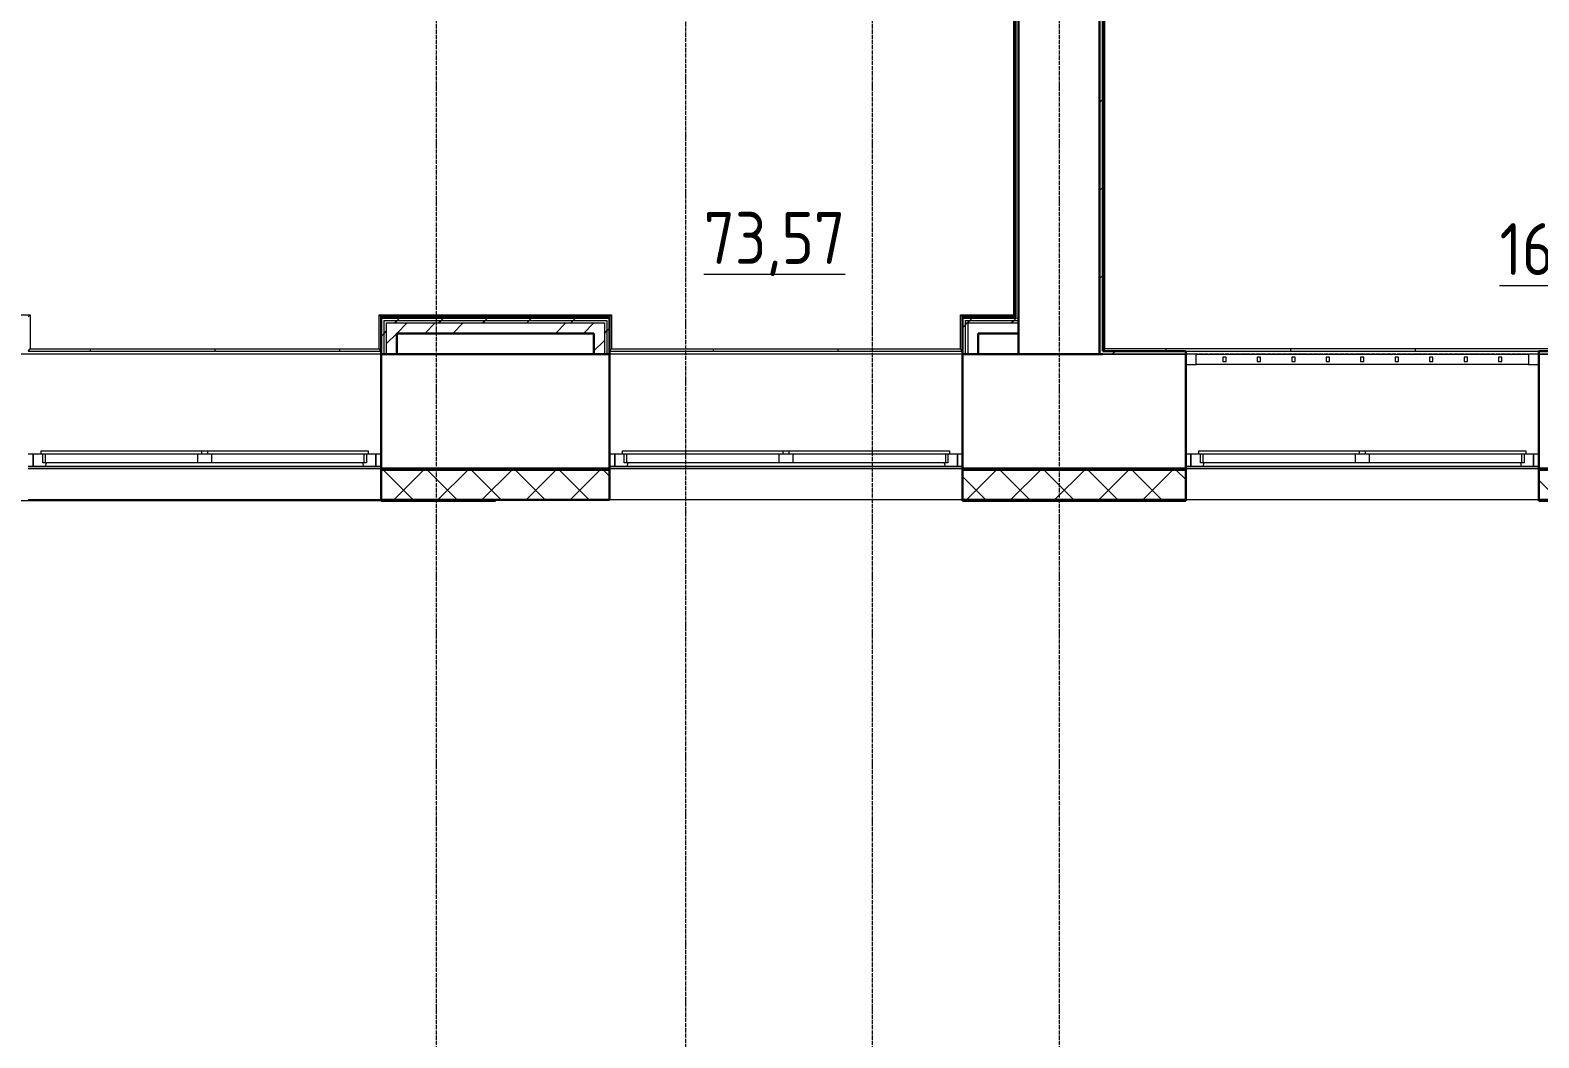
# Model space of a CAD drawing. Header units: millimetres. Extents: x -215207 to 92095, y -30385 to 123050.
# Drawn here: x -161290 to -154025, y -18851 to -13999 of the extents above; entities that cross this region are included whole.
import ezdxf

# ---------------------------------------------------------------- set-up
doc = ezdxf.new("R2010")
doc.units = ezdxf.units.MM
doc.linetypes.add('ADSK_Линия сетки', pattern=[25, 20, -2.5, 0, -2.5])
for name, color, linetype, lineweight in [('_ Окна', 7, 'Continuous', 9), ('Марки помещений', 7, 'Continuous', 20), ('Ограждение', 7, 'Continuous', 9), ('Окна', 7, 'Continuous', 9), ('Оси', 7, 'Continuous', 9), ('Стены внутренние', 7, 'Continuous', 20), ('Стены наружные', 7, 'Continuous', 20), ('Стены штриховка', 7, 'Continuous', 9)]:
    doc.layers.add(name, color=color, linetype=linetype, lineweight=lineweight)
doc.styles.add('GOST Common_3', font='GOST_Common.ttf', dxfattribs={"width": 0.9, "height": 2.5})

# ---------------------------------------------------------------- blocks, each defined once
blk = doc.blocks.new('1 этаж 21082025')
at = {"layer": '_ Окна', "lineweight": 18}
for p, q in [((44260, -47000), (44210, -47000)), ((44210, -47000), (44210, -47050)), ((44260, -47050), (44260, -47000)), ((45910, -47000), (45860, -47000)), ((45860, -47000), (45860, -47050)), ((45910, -47050), (45910, -47000)), ((44210, -47050), (44260, -47050)), ((44404, -47015), (44388, -47015)), ((44388, -47015), (44388, -47035)), ((44388, -47035), (44404, -47035)), ((44404, -47035), (44404, -47015)), ((44570, -47015), (44554, -47015)), ((44554, -47015), (44554, -47035)), ((44554, -47035), (44570, -47035)), ((44570, -47035), (44570, -47015)), ((44736, -47015), (44720, -47015)), ((44720, -47015), (44720, -47035)), ((44720, -47035), (44736, -47035)), ((44736, -47035), (44736, -47015)), ((44902, -47015), (44886, -47015)), ((44886, -47015), (44886, -47035)), ((44886, -47035), (44902, -47035)), ((44902, -47035), (44902, -47015)), ((45068, -47015), (45052, -47015)), ((45052, -47015), (45052, -47035)), ((45052, -47035), (45068, -47035)), ((45068, -47035), (45068, -47015)), ((45234, -47015), (45218, -47015)), ((45218, -47015), (45218, -47035)), ((45218, -47035), (45234, -47035)), ((45234, -47035), (45234, -47015)), ((45400, -47015), (45384, -47015)), ((45384, -47015), (45384, -47035)), ((45384, -47035), (45400, -47035)), ((45400, -47035), (45400, -47015)), ((45566, -47015), (45550, -47015)), ((45550, -47015), (45550, -47035)), ((45550, -47035), (45566, -47035)), ((45566, -47035), (45566, -47015)), ((45732, -47015), (45716, -47015)), ((45716, -47015), (45716, -47035)), ((45716, -47035), (45732, -47035)), ((45732, -47035), (45732, -47015)), ((45860, -47050), (45910, -47050)), ((38698, -47482), (38660, -47482)), ((38660, -47482), (38660, -47540)), ((38706, -47523), (38706, -47482)), ((40264, -47482), (40264, -47523)), ((40310, -47482), (40272, -47482)), ((40310, -47540), (40310, -47482)), ((41498, -47482), (41460, -47482)), ((41460, -47482), (41460, -47540)), ((41506, -47523), (41506, -47482)), ((43064, -47482), (43064, -47523)), ((43110, -47482), (43072, -47482)), ((43110, -47540), (43110, -47482)), ((44273, -47482), (44235, -47482)), ((44235, -47482), (44235, -47540)), ((44281, -47523), (44281, -47482)), ((45839, -47482), (45839, -47523)), ((45885, -47482), (45847, -47482)), ((45885, -47540), (45885, -47482)), ((38660, -47540), (38719.4, -47540)), ((38718, -47523), (38706, -47523)), ((38719.4, -47540), (38724, -47523)), ((40246, -47523), (40250.6, -47540)), ((40250.6, -47540), (40310, -47540)), ((40264, -47523), (40252, -47523)), ((41460, -47540), (41519.4, -47540)), ((41518, -47523), (41506, -47523)), ((41519.4, -47540), (41524, -47523)), ((43046, -47523), (43050.6, -47540)), ((43050.6, -47540), (43110, -47540)), ((43064, -47523), (43052, -47523)), ((44235, -47540), (44294.4, -47540)), ((44293, -47523), (44281, -47523)), ((44294.4, -47540), (44299, -47523)), ((45821, -47523), (45825.6, -47540)), ((45825.6, -47540), (45885, -47540)), ((45839, -47523), (45827, -47523))]:
    blk.add_line(p, q, dxfattribs=at)
at = {"layer": '_ Окна'}
for p, q in [((38660, -47482), (38635, -47482)), ((38660, -47540), (38660, -47482)), ((40335, -47482), (40310, -47482)), ((40310, -47482), (40310, -47540)), ((41460, -47482), (41435, -47482)), ((41460, -47540), (41460, -47482)), ((43135, -47482), (43110, -47482)), ((43110, -47482), (43110, -47540)), ((44235, -47482), (44210, -47482)), ((44235, -47540), (44235, -47482)), ((45910, -47482), (45885, -47482)), ((45885, -47482), (45885, -47540)), ((38635, -47540), (38660, -47540)), ((40310, -47540), (40335, -47540)), ((41435, -47540), (41460, -47540)), ((43110, -47540), (43135, -47540)), ((44210, -47540), (44235, -47540)), ((45885, -47540), (45910, -47540))]:
    blk.add_line(p, q, dxfattribs=at)
at = {"layer": 'Ограждение'}
for p, q in [((43820, -46975), (43820, -41020)), ((43380, -44045), (43380, -46810)), ((37525, -46810), (38645, -46810)), ((38635, -46820), (38645, -46810)), ((38645, -46810), (38645, -46975)), ((40325, -46975), (40325, -46810)), ((40335, -46820), (40325, -46810)), ((40325, -46810), (41445, -46810)), ((41435, -46820), (41445, -46810)), ((41445, -46810), (41445, -46975)), ((43125, -46975), (43125, -46810)), ((43135, -46820), (43125, -46810)), ((43125, -46810), (43380, -46810)), ((43380, -46810), (43390, -46820)), ((38635, -46985), (38645, -46975)), ((38645, -46975), (40325, -46975)), ((40335, -46985), (40325, -46975)), ((41435, -46985), (41445, -46975)), ((41445, -46975), (43125, -46975)), ((43135, -46985), (43125, -46975)), ((43820, -46975), (43810, -46985)), ((46570, -46975), (43820, -46975))]:
    blk.add_line(p, q, dxfattribs=at)
at = {"layer": 'Ограждение', "linetype": 'Continuous'}
for p, q in [((43810, -45480.3), (43820, -45480.3)), ((43380, -45960.3), (43390, -45960.3)), ((43810, -46080.3), (43820, -46080.3)), ((43380, -46560.3), (43390, -46560.3)), ((43810, -46680.3), (43820, -46680.3)), ((40736, -46820), (40736, -46810)), ((41336, -46820), (41336, -46810)), ((43136, -46820), (43136, -46810)), ((38936, -46985), (38936, -46975)), ((39536, -46985), (39536, -46975)), ((40136, -46985), (40136, -46975)), ((41936, -46985), (41936, -46975)), ((42536, -46985), (42536, -46975)), ((44116, -46985), (44116, -46975)), ((44716, -46985), (44716, -46975)), ((45316, -46985), (45316, -46975))]:
    blk.add_line(p, q, dxfattribs=at)
at = {"layer": 'Окна'}
for p, q in [((44260, -47000), (45860, -47000)), ((45860, -47050), (44260, -47050)), ((38698, -47465), (39470, -47465)), ((38698, -47482), (38698, -47465)), ((39470, -47482), (38698, -47482)), ((38718, -47523), (38718, -47482)), ((39450, -47482), (39450, -47523)), ((39470, -47465), (39500, -47465)), ((39470, -47465), (39470, -47482)), ((39500, -47482), (39470, -47482)), ((39500, -47465), (40272, -47465)), ((39500, -47482), (39500, -47465)), ((40272, -47482), (39500, -47482)), ((39520, -47523), (39520, -47482)), ((40252, -47482), (40252, -47523)), ((40272, -47465), (40272, -47482)), ((41498, -47465), (42270, -47465)), ((41498, -47482), (41498, -47465)), ((42270, -47482), (41498, -47482)), ((41518, -47523), (41518, -47482)), ((42250, -47482), (42250, -47523)), ((42270, -47465), (42300, -47465)), ((42270, -47465), (42270, -47482)), ((42300, -47482), (42270, -47482)), ((42300, -47465), (43072, -47465)), ((42300, -47482), (42300, -47465)), ((43072, -47482), (42300, -47482)), ((42320, -47523), (42320, -47482)), ((43052, -47482), (43052, -47523)), ((43072, -47465), (43072, -47482)), ((44273, -47465), (45045, -47465)), ((44273, -47482), (44273, -47465)), ((45045, -47482), (44273, -47482)), ((44293, -47523), (44293, -47482)), ((45025, -47482), (45025, -47523)), ((45045, -47465), (45075, -47465)), ((45045, -47465), (45045, -47482)), ((45075, -47482), (45045, -47482)), ((45075, -47465), (45847, -47465)), ((45075, -47482), (45075, -47465)), ((45847, -47482), (45075, -47482)), ((45095, -47523), (45095, -47482)), ((45827, -47482), (45827, -47523)), ((45847, -47465), (45847, -47482)), ((39450, -47523), (38718, -47523)), ((38719.4, -47540), (40250.6, -47540)), ((39520, -47523), (39450, -47523)), ((40252, -47523), (39520, -47523)), ((42250, -47523), (41518, -47523)), ((41519.4, -47540), (43050.6, -47540)), ((42320, -47523), (42250, -47523)), ((43052, -47523), (42320, -47523)), ((45025, -47523), (44293, -47523)), ((44294.4, -47540), (45825.6, -47540)), ((45095, -47523), (45025, -47523)), ((45827, -47523), (45095, -47523))]:
    blk.add_line(p, q, dxfattribs=at)
at = {"layer": 'Оси', "linetype": 'ADSK_Линия сетки'}
for p, q in [((41800, 5350.6), (41800, -60626.1)), ((40600, -29900), (40600, -60626.1)), ((42700, -29900), (42700, -59356.1)), ((43600, -29900), (43600, -59356.1)), ((62867.3, -47000), (-14072.3, -47000))]:
    blk.add_line(p, q, dxfattribs=at)
at = {"layer": 'Стены внутренние', "lineweight": 30}
for p, q in [((43405, -46900), (43405, -47000)), ((40335, -47000), (40335, -47550)), ((41360, -47000), (40410, -47000)), ((41435, -47550), (41435, -47000)), ((43135, -47000), (43135, -47550)), ((43810, -47000), (43210, -47000)), ((43405, -47000), (43795, -47000)), ((44210, -47550), (44210, -47000)), ((45910, -47000), (45910, -47550)), ((40335, -47550), (41435, -47550)), ((40335, -47560), (40335, -47702)), ((41435, -47702), (41435, -47560)), ((43135, -47550), (44210, -47550)), ((43135, -47560), (43135, -47702)), ((44210, -47702), (44210, -47560)), ((45910, -47550), (46990, -47550)), ((45910, -47560), (45910, -47702)), ((40335, -47702), (41435, -47702)), ((43135, -47702), (44210, -47702)), ((45910, -47702), (46990, -47702))]:
    blk.add_line(p, q, dxfattribs=at)
at = {"layer": 'Стены внутренние'}
for p, q in [((44210, -47000), (43810, -47000)), ((46595, -47000), (45910, -47000)), ((40335, -47550), (38635, -47550)), ((43135, -47550), (41435, -47550)), ((45910, -47550), (44210, -47550)), ((40335, -47702), (38635, -47702)), ((43135, -47702), (41435, -47702)), ((45910, -47702), (44210, -47702))]:
    blk.add_line(p, q, dxfattribs=at)
at = {"layer": 'Стены внутренние', "linetype": 'Continuous', "lineweight": 9}
for p, q in [((40487.5, -47700), (40347.5, -47560)), ((40398, -47700), (40538, -47560)), ((40699.6, -47700), (40559.6, -47560)), ((40610.2, -47700), (40750.2, -47560)), ((40911.7, -47700), (40771.7, -47560)), ((40822.3, -47700), (40962.3, -47560)), ((41123.9, -47700), (40983.9, -47560)), ((41034.4, -47700), (41174.4, -47560)), ((41336, -47700), (41196, -47560)), ((41246.6, -47700), (41386.6, -47560)), ((41435, -47586.9), (41408.1, -47560)), ((43155.7, -47700), (43295.7, -47560)), ((43457.3, -47700), (43317.3, -47560)), ((43367.9, -47700), (43507.9, -47560)), ((43669.5, -47700), (43529.5, -47560)), ((43580, -47700), (43720, -47560)), ((43881.6, -47700), (43741.6, -47560)), ((43792.1, -47700), (43932.1, -47560)), ((44093.7, -47700), (43953.7, -47560)), ((44004.3, -47700), (44144.3, -47560)), ((44210, -47604.1), (44165.9, -47560)), ((43245.2, -47700), (43135, -47589.8)), ((46002.9, -47700), (45910, -47607.1)), ((40464.8, -47700), (40463.6, -47702)), ((43280.4, -47700), (43279.3, -47702)), ((43515, -47700), (43513.9, -47702)), ((43535.8, -47702), (43534.6, -47700)), ((43770.4, -47702), (43769.2, -47700))]:
    blk.add_line(p, q, dxfattribs=at)
at = {"layer": 'Стены наружные', "lineweight": 30}
for p, q in [((43795, -40995), (43795, -47000)), ((43810, -46985), (43810, -41010)), ((43405, -46900), (43405, -43900)), ((43390, -44035), (43390, -46820)), ((40335, -46820), (40335, -47000)), ((41435, -46820), (40335, -46820)), ((41435, -46825), (40335, -46825)), ((41435, -47000), (41435, -46820)), ((43135, -46820), (43135, -47000)), ((43390, -46820), (43135, -46820)), ((43390, -46825), (43135, -46825)), ((40410, -46900), (41360, -46900)), ((40410, -47000), (40410, -46900)), ((41360, -46900), (41360, -47000)), ((43210, -46900), (43405, -46900)), ((43210, -47000), (43210, -46900)), ((40335, -47000), (40410, -47000)), ((41360, -47000), (41435, -47000)), ((43135, -47000), (43210, -47000)), ((43795, -47000), (43810, -47000)), ((44210, -46985), (43810, -46985)), ((44210, -47000), (44210, -46985)), ((46580, -46985), (45910, -46985)), ((45910, -46985), (45910, -47000)), ((41435, -47550), (40335, -47550)), ((40335, -47550), (40335, -47560)), ((41435, -47560), (41435, -47550)), ((44210, -47550), (43135, -47550)), ((43135, -47550), (43135, -47560)), ((44210, -47560), (44210, -47550)), ((46990, -47550), (45910, -47550)), ((45910, -47550), (45910, -47560)), ((40885, -47702), (40335, -47702)), ((40335, -47702), (40335, -47707)), ((40335, -47707), (40885, -47707)), ((40885, -47707), (40885, -47702)), ((44210, -47702), (43135, -47702)), ((43135, -47702), (43135, -47707)), ((43135, -47707), (44210, -47707)), ((44210, -47707), (44210, -47702)), ((46450, -47702), (45910, -47702)), ((45910, -47702), (45910, -47707)), ((45910, -47707), (46450, -47707))]:
    blk.add_line(p, q, dxfattribs=at)
at = {"layer": 'Стены наружные', "linetype": 'Continuous', "lineweight": 9}
for p, q in [((43795, -45788), (43810, -45773)), ((43795, -46212.2), (43810, -46197.2)), ((43795, -46636.5), (43810, -46621.5)), ((40399.5, -46850), (40412, -46837.5)), ((40410.8, -46900), (40460.8, -46850)), ((40412, -46837.5), (40424.5, -46825)), ((40545.7, -46900), (40595.7, -46850)), ((40611.6, -46850), (40624.1, -46837.5)), ((40624.1, -46837.5), (40636.6, -46825)), ((40636.6, -46825), (40641.6, -46820)), ((40680.7, -46900), (40730.7, -46850)), ((40823.8, -46850), (40836.3, -46837.5)), ((40836.3, -46837.5), (40848.8, -46825)), ((41035.9, -46850), (41048.4, -46837.5)), ((41048.4, -46837.5), (41060.9, -46825)), ((41060.9, -46825), (41065.9, -46820)), ((41174.1, -46900), (41224.1, -46850)), ((41248, -46850), (41260.5, -46837.5)), ((41260.5, -46837.5), (41273, -46825)), ((41309, -46900), (41359, -46850)), ((43147.5, -46859.7), (43157.2, -46850)), ((43157.2, -46850), (43169.7, -46837.5)), ((43169.7, -46837.5), (43182.2, -46825)), ((43182.2, -46825), (43187.2, -46820)), ((43369.4, -46850), (43381.9, -46837.5)), ((43381.9, -46837.5), (43394.4, -46825)), ((40335, -46914.5), (40347.5, -46902)), ((40347.5, -46902), (40360, -46889.5)), ((40360, -46950.8), (40410, -46900.8)), ((41410, -46900.2), (41422.5, -46887.7)), ((41422.5, -46887.7), (41435, -46875.2)), ((43135, -46872.2), (43147.5, -46859.7)), ((41360, -46984), (41410, -46934)), ((43855.7, -47000), (43870.7, -46985)), ((40463.6, -47702), (40460.7, -47707)), ((40697.7, -47703), (40695.4, -47707)), ((43279.3, -47702), (43277.1, -47705.7)), ((43513.9, -47702), (43511, -47707)), ((43538.6, -47707), (43535.8, -47702)), ((43771.1, -47703.1), (43770.4, -47702))]:
    blk.add_line(p, q, dxfattribs=at)
at = {"layer": 'Стены наружные'}
for p, q in [((38635, -46985), (40335, -46985)), ((40335, -47000), (38635, -47000)), ((41435, -46985), (43135, -46985)), ((43135, -47000), (41435, -47000)), ((44210, -46985), (45910, -46985)), ((45910, -47000), (46595, -47000)), ((38635, -47550), (40335, -47550)), ((41435, -47550), (43135, -47550)), ((44210, -47550), (45910, -47550)), ((40335, -47707), (38107.3, -47707)), ((38635, -47702), (40335, -47702))]:
    blk.add_line(p, q, dxfattribs=at)
at = {"layer": 'Стены штриховка'}
for p, q in [((40347.5, -46837.5), (41422.5, -46837.5)), ((40347.5, -46837.5), (40347.5, -47000)), ((40360, -46850), (41410, -46850)), ((40360, -46850), (40360, -47000)), ((41410, -46850), (41410, -47000)), ((41422.5, -46837.5), (41422.5, -47000)), ((43147.5, -46837.5), (43405, -46837.5)), ((43147.5, -46837.5), (43147.5, -47000)), ((43160, -46850), (43405, -46850)), ((43160, -46850), (43160, -47000)), ((43390, -46825), (43390, -46820)), ((43390, -46825), (43405, -46825)), ((43810, -47000), (44210, -47000)), ((41435, -47560), (40335, -47560)), ((44210, -47560), (43135, -47560)), ((46990, -47560), (45910, -47560)), ((40337, -47626), (40335, -47626)), ((40337, -47626), (40337, -47700)), ((41435, -47626), (41433, -47626)), ((41433, -47700), (41433, -47626)), ((43137, -47626), (43135, -47626)), ((43137, -47626), (43137, -47700)), ((44210, -47626), (44208, -47626)), ((44208, -47700), (44208, -47626)), ((45912, -47626), (45910, -47626)), ((40337, -47700), (41433, -47700)), ((43137, -47700), (44208, -47700))]:
    blk.add_line(p, q, dxfattribs=at)
at = {"layer": 'Марки помещений', "style": 'GOST Common_3', "width": 0.9}
for s, p in [('%%U73,57', (41888.6, -46565.4)), ('%%U16,55', (45721, -46619.1))]:
    blk.add_text(s, height=250, dxfattribs=at).set_placement(p)

msp = doc.modelspace()

# ---------------------------------------------------------------- block references
msp.add_blockref('1 этаж 21082025', (-199934.8, 31441.4))

doc.saveas('drawing.dxf')
